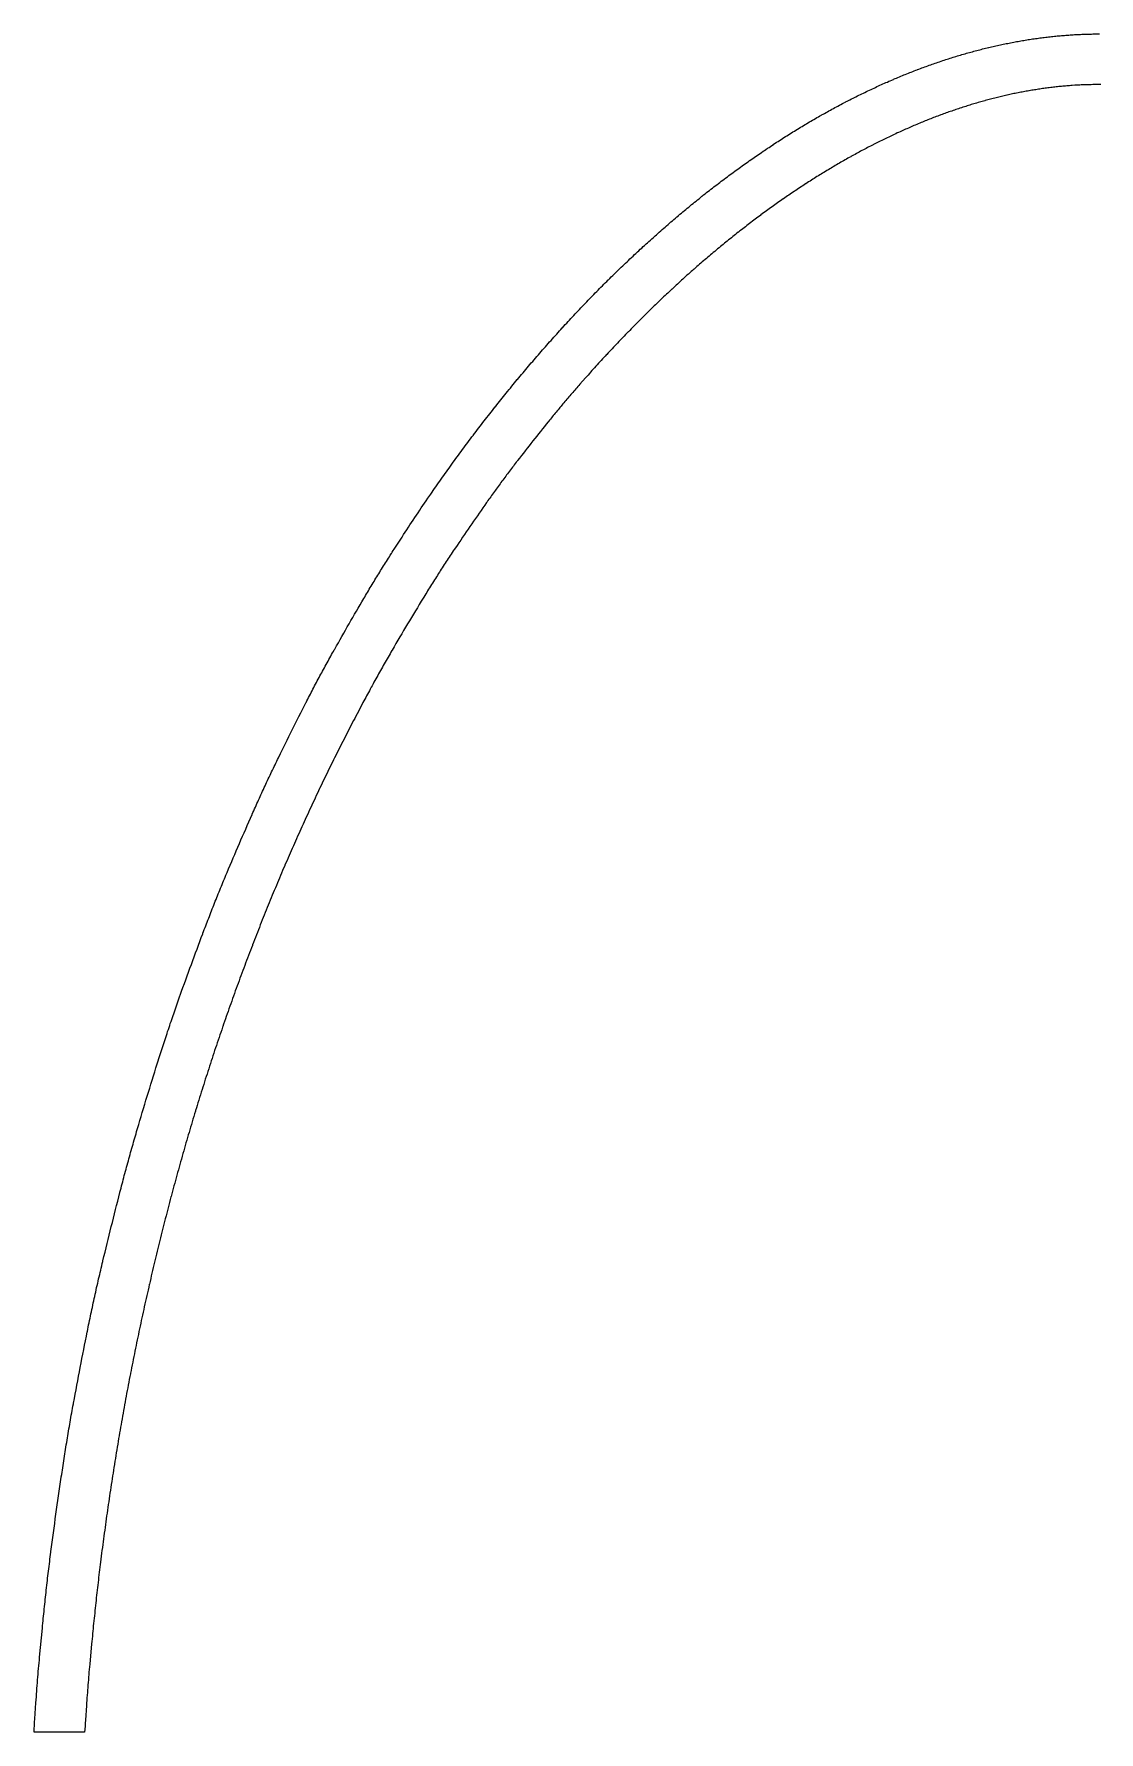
# Model space of a CAD drawing. Extents: x -7325 to -371, y -3238 to 133.
# Drawn here: x -3002.5 to -2847, y -303.9 to -55.8 of the extents above; entities that cross this region are included whole.
import ezdxf

# ---------------------------------------------------------------- set-up
doc = ezdxf.new("R2010")
doc.units = 0
doc.header["$MEASUREMENT"] = 0
doc.layers.add('NAILERS', color=7, linetype='CONTINUOUS')

msp = doc.modelspace()

# ---------------------------------------------------------------- linework, layer by layer
at = {"layer": 'NAILERS'}
msp.add_lwpolyline([(-2846.67, -63.18), (-2846.96, -63.18), (-2847.25, -63.18), (-2847.54, -63.18), (-2847.84, -63.18), (-2848.13, -63.19), (-2848.28, -63.19), (-2848.42, -63.19), (-2848.57, -63.19), (-2848.71, -63.2), (-2848.86, -63.2), (-2849.01, -63.21), (-2849.15, -63.21), (-2849.3, -63.22), (-2849.44, -63.22), (-2849.59, -63.23), (-2849.74, -63.24), (-2849.88, -63.25), (-2850.03, -63.26), (-2850.17, -63.26), (-2850.32, -63.27), (-2850.47, -63.28), (-2850.87, -63.31), (-2851.06, -63.32), (-2851.26, -63.34), (-2851.46, -63.35), (-2851.65, -63.37), (-2851.85, -63.39), (-2852.04, -63.4), (-2852.24, -63.42), (-2852.44, -63.44), (-2852.63, -63.46), (-2852.83, -63.48), (-2853.02, -63.5), (-2853.22, -63.52), (-2853.41, -63.54), (-2853.61, -63.56), (-2853.8, -63.59), (-2854, -63.61), (-2854.02, -63.61), (-2854.22, -63.64), (-2854.42, -63.66), (-2854.61, -63.69), (-2854.81, -63.71), (-2855.01, -63.74), (-2855.21, -63.77), (-2855.4, -63.8), (-2855.6, -63.83), (-2855.8, -63.86), (-2855.99, -63.89), (-2856.19, -63.92), (-2856.39, -63.95), (-2856.58, -63.98), (-2856.78, -64.01), (-2856.98, -64.05), (-2857.17, -64.08), (-2857.2, -64.08), (-2857.4, -64.12), (-2857.6, -64.15), (-2857.8, -64.19), (-2858, -64.23), (-2858.19, -64.27), (-2858.39, -64.3), (-2858.59, -64.34), (-2858.79, -64.38), (-2858.99, -64.42), (-2859.19, -64.46), (-2859.38, -64.5), (-2859.58, -64.54), (-2859.78, -64.59), (-2859.98, -64.63), (-2860.18, -64.67), (-2860.37, -64.72), (-2860.4, -64.72), (-2860.6, -64.77), (-2860.8, -64.81), (-2861, -64.86), (-2861.2, -64.91), (-2861.4, -64.96), (-2861.6, -65), (-2861.8, -65.05), (-2862, -65.1), (-2862.2, -65.15), (-2862.4, -65.2), (-2862.6, -65.25), (-2862.8, -65.31), (-2863, -65.36), (-2863.2, -65.41), (-2863.4, -65.47), (-2863.59, -65.52), (-2863.62, -65.53), (-2863.82, -65.58), (-2864.03, -65.64), (-2864.23, -65.7), (-2864.43, -65.75), (-2864.63, -65.81), (-2864.83, -65.87), (-2865.03, -65.93), (-2865.23, -65.99), (-2865.43, -66.05), (-2865.63, -66.11), (-2865.83, -66.17), (-2866.03, -66.23), (-2866.23, -66.3), (-2866.43, -66.36), (-2866.63, -66.42), (-2866.83, -66.49), (-2866.86, -66.5), (-2867.06, -66.56), (-2867.27, -66.63), (-2867.47, -66.7), (-2867.67, -66.76), (-2867.87, -66.83), (-2868.08, -66.9), (-2868.28, -66.97), (-2868.48, -67.04), (-2868.68, -67.11), (-2868.88, -67.18), (-2869.08, -67.25), (-2869.28, -67.32), (-2869.49, -67.39), (-2869.69, -67.47), (-2869.89, -67.54), (-2870.09, -67.61), (-2870.12, -67.63), (-2870.32, -67.7), (-2870.52, -67.78), (-2870.73, -67.85), (-2870.93, -67.93), (-2871.13, -68.01), (-2871.34, -68.09), (-2871.54, -68.17), (-2871.74, -68.25), (-2871.94, -68.33), (-2872.15, -68.41), (-2872.35, -68.49), (-2872.55, -68.57), (-2872.75, -68.65), (-2872.95, -68.73), (-2873.15, -68.82), (-2873.35, -68.9), (-2873.38, -68.91), (-2873.59, -69), (-2873.79, -69.09), (-2874, -69.17), (-2874.2, -69.26), (-2874.4, -69.35), (-2874.61, -69.44), (-2874.81, -69.53), (-2875.01, -69.62), (-2875.22, -69.7), (-2875.42, -69.8), (-2875.62, -69.89), (-2875.82, -69.98), (-2876.02, -70.07), (-2876.23, -70.16), (-2876.43, -70.25), (-2876.63, -70.35), (-2876.66, -70.36), (-2876.87, -70.46), (-2877.07, -70.55), (-2877.27, -70.65), (-2877.48, -70.75), (-2877.68, -70.84), (-2877.89, -70.94), (-2878.09, -71.04), (-2878.29, -71.14), (-2878.5, -71.24), (-2878.7, -71.34), (-2878.9, -71.44), (-2879.1, -71.54), (-2879.31, -71.64), (-2879.51, -71.74), (-2879.71, -71.85), (-2879.91, -71.95), (-2879.94, -71.96), (-2880.15, -72.07), (-2880.35, -72.18), (-2880.56, -72.28), (-2880.76, -72.39), (-2880.97, -72.5), (-2881.17, -72.6), (-2881.38, -72.71), (-2881.58, -72.82), (-2881.78, -72.93), (-2881.99, -73.04), (-2882.19, -73.15), (-2882.39, -73.26), (-2882.59, -73.37), (-2882.8, -73.48), (-2883, -73.59), (-2883.2, -73.7), (-2883.23, -73.72), (-2883.44, -73.84), (-2883.64, -73.95), (-2883.85, -74.07), (-2884.05, -74.18), (-2884.26, -74.3), (-2884.46, -74.42), (-2884.66, -74.53), (-2884.87, -74.65), (-2885.07, -74.77), (-2885.28, -74.89), (-2885.48, -75.01), (-2885.68, -75.13), (-2885.88, -75.25), (-2886.09, -75.37), (-2886.29, -75.49), (-2886.49, -75.61), (-2886.52, -75.63), (-2886.73, -75.75), (-2886.93, -75.88), (-2887.14, -76), (-2887.34, -76.13), (-2887.55, -76.25), (-2887.75, -76.38), (-2887.95, -76.51), (-2888.16, -76.63), (-2888.36, -76.76), (-2888.56, -76.89), (-2888.77, -77.02), (-2888.97, -77.15), (-2889.17, -77.28), (-2889.37, -77.41), (-2889.58, -77.54), (-2889.78, -77.67), (-2889.81, -77.69), (-2890.01, -77.82), (-2890.22, -77.96), (-2890.42, -78.09), (-2890.63, -78.22), (-2890.83, -78.36), (-2891.04, -78.49), (-2891.24, -78.63), (-2891.44, -78.77), (-2891.65, -78.9), (-2891.85, -79.04), (-2892.05, -79.18), (-2892.25, -79.32), (-2892.46, -79.45), (-2892.66, -79.59), (-2892.86, -79.73), (-2893.06, -79.87), (-2893.09, -79.89), (-2893.3, -80.04), (-2893.5, -80.18), (-2893.71, -80.32), (-2893.91, -80.47), (-2894.11, -80.61), (-2894.32, -80.76), (-2894.52, -80.9), (-2894.72, -81.05), (-2894.93, -81.19), (-2895.13, -81.34), (-2895.33, -81.48), (-2895.53, -81.63), (-2895.73, -81.78), (-2895.94, -81.93), (-2896.14, -82.07), (-2896.34, -82.22), (-2896.37, -82.25), (-2896.57, -82.4), (-2896.78, -82.55), (-2896.98, -82.7), (-2897.18, -82.85), (-2897.39, -83.01), (-2897.59, -83.16), (-2897.79, -83.32), (-2898, -83.47), (-2898.2, -83.62), (-2898.4, -83.78), (-2898.6, -83.94), (-2898.8, -84.09), (-2899, -84.25), (-2899.2, -84.4), (-2899.4, -84.56), (-2899.6, -84.72), (-2899.64, -84.74), (-2899.84, -84.9), (-2900.04, -85.06), (-2900.25, -85.22), (-2900.45, -85.39), (-2900.65, -85.55), (-2900.85, -85.71), (-2901.06, -85.87), (-2901.26, -86.04), (-2901.46, -86.2), (-2901.66, -86.36), (-2901.86, -86.53), (-2902.06, -86.69), (-2902.26, -86.86), (-2902.46, -87.02), (-2902.66, -87.19), (-2902.86, -87.35), (-2902.89, -87.38), (-2903.09, -87.55), (-2903.3, -87.72), (-2903.5, -87.89), (-2903.7, -88.06), (-2903.9, -88.23), (-2904.1, -88.4), (-2904.3, -88.57), (-2904.5, -88.75), (-2904.71, -88.92), (-2904.91, -89.09), (-2905.11, -89.26), (-2905.3, -89.44), (-2905.5, -89.61), (-2905.7, -89.78), (-2905.9, -89.96), (-2906.1, -90.13), (-2906.13, -90.16), (-2906.33, -90.34), (-2906.53, -90.51), (-2906.73, -90.69), (-2906.93, -90.87), (-2907.14, -91.05), (-2907.34, -91.23), (-2907.54, -91.41), (-2907.74, -91.59), (-2907.93, -91.77), (-2908.13, -91.95), (-2908.33, -92.14), (-2908.53, -92.32), (-2908.73, -92.5), (-2908.93, -92.68), (-2909.13, -92.87), (-2909.32, -93.05), (-2909.35, -93.07), (-2909.55, -93.26), (-2909.75, -93.45), (-2909.95, -93.64), (-2910.15, -93.82), (-2910.35, -94.01), (-2910.55, -94.2), (-2910.75, -94.39), (-2910.95, -94.58), (-2911.15, -94.77), (-2911.34, -94.96), (-2911.54, -95.15), (-2911.74, -95.34), (-2911.93, -95.53), (-2912.13, -95.72), (-2912.33, -95.91), (-2912.52, -96.1), (-2912.55, -96.13), (-2912.75, -96.32), (-2912.95, -96.52), (-2913.15, -96.71), (-2913.35, -96.91), (-2913.54, -97.11), (-2913.74, -97.3), (-2913.94, -97.5), (-2914.14, -97.7), (-2914.33, -97.89), (-2914.53, -98.09), (-2914.73, -98.29), (-2914.92, -98.49), (-2915.12, -98.69), (-2915.31, -98.89), (-2915.51, -99.09), (-2915.7, -99.29), (-2915.73, -99.31), (-2915.93, -99.52), (-2916.12, -99.72), (-2916.32, -99.93), (-2916.52, -100.13), (-2916.71, -100.33), (-2916.91, -100.54), (-2917.11, -100.74), (-2917.3, -100.95), (-2917.5, -101.16), (-2917.69, -101.36), (-2917.89, -101.57), (-2918.08, -101.78), (-2918.27, -101.98), (-2918.47, -102.19), (-2918.66, -102.4), (-2918.85, -102.61), (-2918.88, -102.63), (-2919.08, -102.85), (-2919.27, -103.06), (-2919.47, -103.27), (-2919.66, -103.48), (-2919.86, -103.69), (-2920.05, -103.91), (-2920.25, -104.12), (-2920.44, -104.33), (-2920.63, -104.55), (-2920.83, -104.76), (-2921.02, -104.98), (-2921.21, -105.19), (-2921.4, -105.41), (-2921.59, -105.62), (-2921.79, -105.84), (-2921.98, -106.05), (-2922.8, -106.98), (-2922.94, -107.15), (-2923.09, -107.32), (-2923.24, -107.48), (-2923.38, -107.65), (-2923.53, -107.82), (-2923.67, -107.98), (-2923.82, -108.15), (-2923.96, -108.32), (-2924.11, -108.49), (-2924.25, -108.65), (-2924.4, -108.82), (-2924.54, -108.99), (-2924.69, -109.16), (-2924.83, -109.33), (-2924.97, -109.5), (-2925.12, -109.67), (-2925.26, -109.84), (-2925.4, -110.01), (-2925.54, -110.18), (-2925.69, -110.35), (-2925.83, -110.52), (-2925.97, -110.69), (-2926.11, -110.86), (-2926.25, -111.03), (-2926.39, -111.2), (-2926.53, -111.37), (-2926.67, -111.54), (-2926.81, -111.71), (-2926.95, -111.88), (-2927.09, -112.06), (-2927.23, -112.23), (-2927.37, -112.4), (-2927.41, -112.44), (-2927.69, -112.8), (-2927.97, -113.15), (-2928.25, -113.5), (-2928.53, -113.85), (-2928.81, -114.2), (-2929.09, -114.56), (-2929.37, -114.91), (-2929.65, -115.26), (-2929.93, -115.62), (-2930.21, -115.97), (-2930.49, -116.32), (-2930.76, -116.68), (-2931.04, -117.03), (-2931.32, -117.39), (-2931.59, -117.75), (-2931.87, -118.1), (-2931.93, -118.19), (-2932.08, -118.37), (-2932.22, -118.56), (-2932.36, -118.74), (-2932.5, -118.93), (-2932.64, -119.11), (-2932.78, -119.3), (-2932.92, -119.48), (-2933.06, -119.67), (-2933.2, -119.85), (-2933.34, -120.04), (-2933.48, -120.22), (-2933.62, -120.41), (-2933.75, -120.59), (-2933.89, -120.78), (-2934.03, -120.97), (-2934.17, -121.15), (-2934.31, -121.34), (-2934.44, -121.53), (-2934.58, -121.71), (-2934.72, -121.9), (-2934.85, -122.09), (-2934.99, -122.28), (-2935.13, -122.46), (-2935.26, -122.65), (-2935.4, -122.84), (-2935.53, -123.03), (-2935.67, -123.22), (-2935.8, -123.41), (-2935.94, -123.6), (-2936.07, -123.78), (-2936.21, -123.97), (-2936.34, -124.16), (-2936.4, -124.24), (-2936.67, -124.63), (-2936.94, -125.02), (-2937.22, -125.41), (-2937.49, -125.8), (-2937.76, -126.19), (-2938.03, -126.59), (-2938.3, -126.98), (-2938.58, -127.37), (-2938.85, -127.76), (-2939.12, -128.15), (-2939.38, -128.55), (-2939.65, -128.94), (-2939.92, -129.33), (-2940.19, -129.73), (-2940.45, -130.12), (-2940.72, -130.52), (-2940.97, -130.89), (-2941.12, -131.11), (-2941.27, -131.33), (-2941.42, -131.55), (-2941.56, -131.78), (-2941.71, -132), (-2941.86, -132.22), (-2942.01, -132.44), (-2942.15, -132.66), (-2942.3, -132.89), (-2942.44, -133.11), (-2942.59, -133.33), (-2942.73, -133.56), (-2942.88, -133.78), (-2943.02, -134), (-2943.17, -134.23), (-2943.31, -134.45), (-2943.46, -134.67), (-2943.6, -134.9), (-2943.74, -135.12), (-2943.88, -135.35), (-2944.03, -135.57), (-2944.17, -135.8), (-2944.31, -136.02), (-2944.45, -136.25), (-2944.59, -136.47), (-2944.73, -136.7), (-2944.87, -136.93), (-2945.02, -137.15), (-2945.16, -137.38), (-2945.29, -137.61), (-2945.43, -137.83), (-2945.57, -138.06), (-2945.66, -138.21), (-2945.95, -138.68), (-2946.24, -139.15), (-2946.52, -139.62), (-2946.81, -140.1), (-2947.1, -140.57), (-2947.38, -141.05), (-2947.67, -141.52), (-2947.95, -142), (-2948.23, -142.47), (-2948.52, -142.95), (-2948.8, -143.43), (-2949.08, -143.9), (-2949.36, -144.38), (-2949.64, -144.86), (-2949.92, -145.34), (-2950.2, -145.82), (-2950.23, -145.87), (-2950.37, -146.12), (-2950.51, -146.36), (-2950.65, -146.6), (-2950.79, -146.85), (-2950.93, -147.09), (-2951.07, -147.34), (-2951.21, -147.58), (-2951.35, -147.82), (-2951.49, -148.07), (-2951.63, -148.31), (-2951.77, -148.56), (-2951.9, -148.8), (-2952.04, -149.05), (-2952.18, -149.29), (-2952.31, -149.54), (-2952.45, -149.79), (-2952.59, -150.03), (-2952.72, -150.28), (-2952.86, -150.52), (-2952.99, -150.77), (-2953.13, -151.02), (-2953.26, -151.26), (-2953.4, -151.51), (-2953.53, -151.76), (-2953.66, -152.01), (-2953.8, -152.25), (-2953.93, -152.5), (-2954.06, -152.75), (-2954.19, -153), (-2954.33, -153.24), (-2954.46, -153.49), (-2954.59, -153.74), (-2955.32, -155.13), (-2955.49, -155.46), (-2955.67, -155.8), (-2955.85, -156.13), (-2956.02, -156.47), (-2956.2, -156.81), (-2956.37, -157.14), (-2956.54, -157.48), (-2956.72, -157.82), (-2956.89, -158.15), (-2957.06, -158.49), (-2957.23, -158.83), (-2957.41, -159.17), (-2957.58, -159.5), (-2957.75, -159.84), (-2957.92, -160.18), (-2958.09, -160.52), (-2958.26, -160.86), (-2958.43, -161.2), (-2958.6, -161.54), (-2958.76, -161.88), (-2958.93, -162.22), (-2959.1, -162.56), (-2959.27, -162.9), (-2959.43, -163.24), (-2959.6, -163.58), (-2959.76, -163.92), (-2959.93, -164.26), (-2960.09, -164.6), (-2960.26, -164.94), (-2960.42, -165.28), (-2960.59, -165.63), (-2960.75, -165.97), (-2960.79, -166.05), (-2960.95, -166.39), (-2961.12, -166.74), (-2961.28, -167.09), (-2961.45, -167.44), (-2961.61, -167.79), (-2961.77, -168.13), (-2961.93, -168.48), (-2962.1, -168.83), (-2962.26, -169.18), (-2962.42, -169.53), (-2962.58, -169.88), (-2962.74, -170.23), (-2962.9, -170.58), (-2963.06, -170.93), (-2963.22, -171.28), (-2963.38, -171.63), (-2963.54, -171.98), (-2963.69, -172.33), (-2963.85, -172.68), (-2964.01, -173.03), (-2964.16, -173.38), (-2964.32, -173.73), (-2964.48, -174.08), (-2964.63, -174.44), (-2964.79, -174.79), (-2964.94, -175.14), (-2965.09, -175.49), (-2965.25, -175.84), (-2965.4, -176.2), (-2965.55, -176.55), (-2965.71, -176.9), (-2965.86, -177.26), (-2965.89, -177.34), (-2966.05, -177.69), (-2966.2, -178.05), (-2966.35, -178.41), (-2966.5, -178.77), (-2966.65, -179.13), (-2966.81, -179.49), (-2966.96, -179.85), (-2967.11, -180.21), (-2967.26, -180.57), (-2967.41, -180.93), (-2967.56, -181.29), (-2967.71, -181.65), (-2967.85, -182.01), (-2968, -182.37), (-2968.15, -182.73), (-2968.3, -183.09), (-2968.44, -183.45), (-2968.59, -183.81), (-2968.74, -184.17), (-2968.88, -184.54), (-2969.03, -184.9), (-2969.17, -185.26), (-2969.31, -185.62), (-2969.46, -185.98), (-2969.6, -186.35), (-2969.74, -186.71), (-2969.89, -187.07), (-2970.03, -187.44), (-2970.17, -187.8), (-2970.31, -188.16), (-2970.45, -188.53), (-2970.59, -188.89), (-2970.62, -188.97), (-2970.76, -189.34), (-2970.91, -189.71), (-2971.05, -190.08), (-2971.19, -190.45), (-2971.33, -190.82), (-2971.47, -191.18), (-2971.61, -191.55), (-2971.74, -191.92), (-2971.88, -192.29), (-2972.02, -192.66), (-2972.16, -193.04), (-2972.3, -193.41), (-2972.43, -193.78), (-2972.57, -194.15), (-2972.7, -194.52), (-2972.84, -194.89), (-2972.97, -195.26), (-2973.11, -195.63), (-2973.24, -196), (-2973.38, -196.38), (-2973.51, -196.75), (-2973.64, -197.12), (-2973.77, -197.49), (-2973.91, -197.87), (-2974.04, -198.24), (-2974.17, -198.61), (-2974.3, -198.98), (-2974.43, -199.36), (-2974.56, -199.73), (-2974.69, -200.1), (-2974.82, -200.48), (-2974.95, -200.85), (-2974.97, -200.93), (-2975.1, -201.31), (-2975.23, -201.69), (-2975.36, -202.06), (-2975.49, -202.44), (-2975.62, -202.82), (-2975.75, -203.2), (-2975.87, -203.58), (-2976, -203.96), (-2976.13, -204.34), (-2976.25, -204.72), (-2976.38, -205.1), (-2976.5, -205.48), (-2976.63, -205.86), (-2976.75, -206.24), (-2976.87, -206.62), (-2977, -207), (-2977.12, -207.38), (-2977.24, -207.77), (-2977.37, -208.15), (-2977.49, -208.53), (-2977.61, -208.91), (-2977.73, -209.29), (-2977.85, -209.67), (-2977.97, -210.05), (-2978.09, -210.44), (-2978.21, -210.82), (-2978.33, -211.2), (-2978.44, -211.58), (-2978.56, -211.97), (-2978.68, -212.35), (-2978.8, -212.73), (-2978.91, -213.11), (-2978.94, -213.19), (-2979.05, -213.58), (-2979.17, -213.97), (-2979.29, -214.35), (-2979.4, -214.74), (-2979.52, -215.13), (-2979.64, -215.52), (-2979.75, -215.91), (-2979.86, -216.3), (-2979.98, -216.68), (-2980.09, -217.07), (-2980.21, -217.46), (-2980.32, -217.85), (-2980.43, -218.24), (-2980.54, -218.63), (-2980.65, -219.02), (-2980.77, -219.41), (-2980.88, -219.8), (-2980.99, -220.19), (-2981.1, -220.58), (-2981.21, -220.97), (-2981.31, -221.36), (-2981.42, -221.75), (-2981.53, -222.14), (-2981.64, -222.53), (-2981.75, -222.92), (-2981.85, -223.31), (-2981.96, -223.7), (-2982.07, -224.09), (-2982.17, -224.49), (-2982.28, -224.88), (-2982.38, -225.27), (-2982.49, -225.66), (-2982.51, -225.73), (-2982.61, -226.13), (-2982.71, -226.53), (-2982.82, -226.92), (-2982.92, -227.32), (-2983.03, -227.72), (-2983.13, -228.11), (-2983.23, -228.51), (-2983.33, -228.91), (-2983.44, -229.3), (-2983.54, -229.7), (-2983.64, -230.1), (-2983.74, -230.49), (-2983.84, -230.89), (-2983.94, -231.29), (-2984.04, -231.69), (-2984.14, -232.09), (-2984.23, -232.48), (-2984.33, -232.88), (-2984.43, -233.28), (-2984.53, -233.68), (-2984.62, -234.08), (-2984.72, -234.48), (-2984.81, -234.87), (-2984.91, -235.27), (-2985, -235.67), (-2985.1, -236.07), (-2985.19, -236.47), (-2985.29, -236.87), (-2985.38, -237.27), (-2985.47, -237.67), (-2985.56, -238.07), (-2985.66, -238.47), (-2985.67, -238.54), (-2985.76, -238.94), (-2985.86, -239.34), (-2985.95, -239.75), (-2986.04, -240.15), (-2986.13, -240.56), (-2986.22, -240.96), (-2986.31, -241.37), (-2986.4, -241.77), (-2986.49, -242.18), (-2986.58, -242.58), (-2986.67, -242.99), (-2986.75, -243.39), (-2986.84, -243.8), (-2986.93, -244.2), (-2987.01, -244.61), (-2987.1, -245.01), (-2987.18, -245.42), (-2987.27, -245.82), (-2987.35, -246.23), (-2987.44, -246.63), (-2987.52, -247.04), (-2987.61, -247.45), (-2987.69, -247.85), (-2987.77, -248.26), (-2987.85, -248.66), (-2987.94, -249.07), (-2988.02, -249.48), (-2988.1, -249.88), (-2988.18, -250.29), (-2988.26, -250.7), (-2988.34, -251.1), (-2988.42, -251.51), (-2988.43, -251.58), (-2988.51, -251.99), (-2988.59, -252.4), (-2988.67, -252.81), (-2988.75, -253.22), (-2988.82, -253.63), (-2988.9, -254.04), (-2988.98, -254.46), (-2989.05, -254.87), (-2989.13, -255.28), (-2989.21, -255.69), (-2989.28, -256.1), (-2989.36, -256.52), (-2989.43, -256.93), (-2989.5, -257.34), (-2989.58, -257.75), (-2989.65, -258.16), (-2989.72, -258.58), (-2989.8, -258.99), (-2989.87, -259.4), (-2989.94, -259.81), (-2990.01, -260.23), (-2990.08, -260.64), (-2990.15, -261.05), (-2990.22, -261.46), (-2990.29, -261.88), (-2990.36, -262.29), (-2990.43, -262.7), (-2990.49, -263.12), (-2990.56, -263.53), (-2990.63, -263.94), (-2990.7, -264.36), (-2990.76, -264.77), (-2990.77, -264.83), (-2990.84, -265.25), (-2990.9, -265.67), (-2990.97, -266.09), (-2991.04, -266.5), (-2991.1, -266.92), (-2991.16, -267.34), (-2991.23, -267.76), (-2991.29, -268.18), (-2991.35, -268.59), (-2991.42, -269.01), (-2991.48, -269.43), (-2991.54, -269.85), (-2991.6, -270.27), (-2991.66, -270.69), (-2991.72, -271.1), (-2991.78, -271.52), (-2991.84, -271.94), (-2991.9, -272.36), (-2991.96, -272.78), (-2992.02, -273.2), (-2992.08, -273.62), (-2992.13, -274.03), (-2992.19, -274.45), (-2992.25, -274.87), (-2992.3, -275.29), (-2992.36, -275.71), (-2992.41, -276.13), (-2992.47, -276.55), (-2992.52, -276.97), (-2992.58, -277.39), (-2992.63, -277.81), (-2992.68, -278.23), (-2992.79, -279.09), (-2992.84, -279.46), (-2992.88, -279.84), (-2992.93, -280.21), (-2992.98, -280.58), (-2993.02, -280.96), (-2993.07, -281.33), (-2993.11, -281.7), (-2993.16, -282.08), (-2993.2, -282.45), (-2993.24, -282.82), (-2993.29, -283.2), (-2993.33, -283.57), (-2993.37, -283.94), (-2993.41, -284.32), (-2993.45, -284.69), (-2993.49, -285.06), (-2993.53, -285.44), (-2993.58, -285.81), (-2993.62, -286.19), (-2993.65, -286.56), (-2993.69, -286.93), (-2993.73, -287.31), (-2993.77, -287.68), (-2993.81, -288.06), (-2993.85, -288.43), (-2993.88, -288.8), (-2993.92, -289.18), (-2993.96, -289.55), (-2993.99, -289.93), (-2994.03, -290.3), (-2994.06, -290.68), (-2994.1, -291.05), (-2994.38, -294.03), (-2994.41, -294.41), (-2994.44, -294.78), (-2994.48, -295.16), (-2994.51, -295.54), (-2994.54, -295.91), (-2994.57, -296.29), (-2994.61, -296.67), (-2994.64, -297.04), (-2994.67, -297.42), (-2994.7, -297.79), (-2994.72, -298.17), (-2994.75, -298.55), (-2994.78, -298.92), (-2994.81, -299.3), (-2994.83, -299.68), (-2994.86, -300.05), (-2995.01, -302.21), (-2995.04, -302.64), (-2995.06, -303.07), (-2995.09, -303.5), (-2995.12, -303.93), (-3002.51, -303.93), (-3002.48, -303.45), (-3002.45, -302.98), (-3002.42, -302.5), (-3002.39, -302.02), (-3002.23, -299.65), (-3002.2, -299.23), (-3002.17, -298.81), (-3002.14, -298.4), (-3002.11, -297.98), (-3002.08, -297.57), (-3002.05, -297.15), (-3002.01, -296.73), (-3001.98, -296.32), (-3001.95, -295.9), (-3001.91, -295.49), (-3001.88, -295.07), (-3001.84, -294.66), (-3001.8, -294.24), (-3001.77, -293.83), (-3001.73, -293.41), (-3001.69, -293), (-3001.29, -288.74), (-3001.25, -288.39), (-3001.22, -288.04), (-3001.19, -287.69), (-3001.15, -287.35), (-3001.12, -287), (-3001.08, -286.65), (-3001.05, -286.31), (-3001.01, -285.96), (-3000.98, -285.61), (-3000.94, -285.26), (-3000.9, -284.92), (-3000.87, -284.57), (-3000.83, -284.22), (-3000.79, -283.88), (-3000.75, -283.53), (-3000.72, -283.18), (-3000.68, -282.84), (-3000.64, -282.49), (-3000.6, -282.14), (-3000.56, -281.8), (-3000.52, -281.45), (-3000.48, -281.1), (-3000.43, -280.76), (-3000.39, -280.41), (-3000.35, -280.06), (-3000.31, -279.72), (-3000.27, -279.37), (-3000.22, -279.03), (-3000.18, -278.68), (-3000.14, -278.33), (-3000.09, -277.99), (-3000.05, -277.64), (-3000.03, -277.53), (-2999.94, -276.85), (-2999.85, -276.17), (-2999.76, -275.49), (-2999.67, -274.82), (-2999.58, -274.14), (-2999.49, -273.46), (-2999.4, -272.79), (-2999.3, -272.11), (-2999.21, -271.43), (-2999.12, -270.75), (-2999.02, -270.08), (-2998.92, -269.4), (-2998.83, -268.72), (-2998.73, -268.05), (-2998.63, -267.37), (-2998.53, -266.7), (-2998.52, -266.64), (-2998.47, -266.3), (-2998.42, -265.97), (-2998.37, -265.64), (-2998.32, -265.3), (-2998.27, -264.97), (-2998.22, -264.63), (-2998.17, -264.3), (-2998.12, -263.96), (-2998.06, -263.63), (-2998.01, -263.3), (-2997.96, -262.96), (-2997.9, -262.63), (-2997.85, -262.29), (-2997.8, -261.96), (-2997.74, -261.63), (-2997.69, -261.29), (-2997.63, -260.96), (-2997.58, -260.63), (-2997.52, -260.29), (-2997.46, -259.96), (-2997.41, -259.63), (-2997.35, -259.29), (-2997.29, -258.96), (-2997.23, -258.63), (-2997.18, -258.29), (-2997.12, -257.96), (-2997.06, -257.63), (-2997, -257.3), (-2996.94, -256.96), (-2996.88, -256.63), (-2996.82, -256.3), (-2996.76, -255.96), (-2996.74, -255.85), (-2996.62, -255.2), (-2996.5, -254.55), (-2996.37, -253.9), (-2996.25, -253.25), (-2996.13, -252.6), (-2996.01, -251.95), (-2995.88, -251.3), (-2995.76, -250.65), (-2995.63, -250), (-2995.51, -249.35), (-2995.38, -248.7), (-2995.25, -248.05), (-2995.12, -247.4), (-2994.99, -246.75), (-2994.86, -246.1), (-2994.73, -245.45), (-2994.72, -245.4), (-2994.66, -245.07), (-2994.59, -244.75), (-2994.53, -244.43), (-2994.46, -244.11), (-2994.39, -243.79), (-2994.33, -243.47), (-2994.26, -243.15), (-2994.19, -242.83), (-2994.12, -242.51), (-2994.06, -242.19), (-2993.99, -241.87), (-2993.92, -241.55), (-2993.85, -241.23), (-2993.78, -240.91), (-2993.71, -240.59), (-2993.64, -240.27), (-2993.57, -239.95), (-2993.5, -239.63), (-2993.43, -239.31), (-2993.36, -238.99), (-2993.28, -238.67), (-2993.21, -238.35), (-2993.14, -238.03), (-2993.07, -237.71), (-2992.99, -237.39), (-2992.92, -237.08), (-2992.84, -236.76), (-2992.77, -236.44), (-2992.69, -236.12), (-2992.62, -235.8), (-2992.54, -235.48), (-2992.47, -235.16), (-2992.44, -235.05), (-2992.29, -234.43), (-2992.14, -233.81), (-2991.99, -233.18), (-2991.84, -232.56), (-2991.69, -231.94), (-2991.54, -231.32), (-2991.38, -230.69), (-2991.23, -230.07), (-2991.07, -229.45), (-2990.92, -228.83), (-2990.76, -228.21), (-2990.61, -227.59), (-2990.45, -226.97), (-2990.29, -226.34), (-2990.13, -225.72), (-2989.97, -225.1), (-2989.96, -225.05), (-2989.88, -224.74), (-2989.8, -224.43), (-2989.72, -224.13), (-2989.64, -223.82), (-2989.56, -223.52), (-2989.48, -223.21), (-2989.4, -222.9), (-2989.32, -222.6), (-2989.23, -222.29), (-2989.15, -221.98), (-2989.07, -221.68), (-2988.99, -221.37), (-2988.9, -221.07), (-2988.82, -220.76), (-2988.73, -220.46), (-2988.65, -220.15), (-2988.57, -219.85), (-2988.48, -219.54), (-2988.4, -219.24), (-2988.31, -218.93), (-2988.22, -218.63), (-2988.14, -218.32), (-2988.05, -218.02), (-2987.96, -217.71), (-2987.88, -217.41), (-2987.79, -217.1), (-2987.7, -216.8), (-2987.61, -216.5), (-2987.52, -216.19), (-2987.43, -215.89), (-2987.35, -215.58), (-2987.26, -215.28), (-2987.22, -215.17), (-2987.05, -214.58), (-2986.87, -213.98), (-2986.69, -213.39), (-2986.51, -212.8), (-2986.34, -212.2), (-2986.16, -211.61), (-2985.98, -211.02), (-2985.8, -210.43), (-2985.61, -209.83), (-2985.43, -209.24), (-2985.25, -208.65), (-2985.07, -208.06), (-2984.88, -207.47), (-2984.7, -206.88), (-2984.51, -206.28), (-2984.33, -205.69), (-2984.31, -205.64), (-2984.22, -205.35), (-2984.12, -205.06), (-2984.03, -204.76), (-2983.94, -204.47), (-2983.84, -204.18), (-2983.75, -203.89), (-2983.66, -203.6), (-2983.56, -203.31), (-2983.47, -203.02), (-2983.37, -202.73), (-2983.27, -202.44), (-2983.18, -202.14), (-2983.08, -201.85), (-2982.99, -201.56), (-2982.89, -201.27), (-2982.79, -200.98), (-2982.69, -200.69), (-2982.6, -200.4), (-2982.5, -200.11), (-2982.4, -199.82), (-2982.3, -199.53), (-2982.2, -199.24), (-2982.1, -198.96), (-2982, -198.67), (-2981.9, -198.38), (-2981.8, -198.09), (-2981.7, -197.8), (-2981.6, -197.51), (-2981.5, -197.22), (-2981.4, -196.93), (-2981.29, -196.64), (-2981.19, -196.36), (-2981.15, -196.25), (-2980.95, -195.68), (-2980.75, -195.12), (-2980.55, -194.56), (-2980.35, -194), (-2980.14, -193.43), (-2979.94, -192.87), (-2979.73, -192.31), (-2979.53, -191.75), (-2979.32, -191.19), (-2979.12, -190.63), (-2978.91, -190.07), (-2978.7, -189.51), (-2978.49, -188.95), (-2978.28, -188.39), (-2978.08, -187.83), (-2977.86, -187.27), (-2977.84, -187.21), (-2977.74, -186.94), (-2977.64, -186.66), (-2977.53, -186.38), (-2977.43, -186.11), (-2977.32, -185.83), (-2977.21, -185.56), (-2977.11, -185.28), (-2977, -185.01), (-2976.9, -184.73), (-2976.79, -184.45), (-2976.68, -184.18), (-2976.57, -183.91), (-2976.47, -183.63), (-2976.36, -183.36), (-2976.25, -183.08), (-2976.14, -182.81), (-2976.03, -182.53), (-2975.92, -182.26), (-2975.81, -181.98), (-2975.7, -181.71), (-2975.59, -181.44), (-2975.48, -181.16), (-2975.37, -180.89), (-2975.26, -180.62), (-2975.14, -180.34), (-2975.03, -180.07), (-2974.92, -179.8), (-2974.81, -179.52), (-2974.69, -179.25), (-2974.58, -178.98), (-2974.47, -178.71), (-2974.35, -178.43), (-2974.31, -178.33), (-2974.09, -177.8), (-2973.86, -177.26), (-2973.64, -176.73), (-2973.41, -176.2), (-2973.19, -175.67), (-2972.96, -175.14), (-2972.73, -174.61), (-2972.51, -174.09), (-2972.28, -173.56), (-2972.05, -173.03), (-2971.82, -172.5), (-2971.59, -171.97), (-2971.36, -171.44), (-2971.13, -170.92), (-2970.9, -170.39), (-2970.67, -169.86), (-2970.64, -169.81), (-2970.53, -169.55), (-2970.41, -169.29), (-2970.3, -169.03), (-2970.18, -168.77), (-2970.06, -168.51), (-2969.95, -168.25), (-2969.83, -167.99), (-2969.71, -167.73), (-2969.6, -167.47), (-2969.48, -167.21), (-2969.36, -166.96), (-2969.24, -166.7), (-2969.12, -166.44), (-2969.01, -166.18), (-2968.89, -165.92), (-2968.77, -165.66), (-2968.65, -165.41), (-2968.53, -165.15), (-2968.41, -164.89), (-2968.29, -164.63), (-2968.16, -164.38), (-2968.04, -164.12), (-2967.92, -163.86), (-2967.8, -163.61), (-2967.68, -163.35), (-2967.55, -163.09), (-2967.43, -162.84), (-2967.31, -162.58), (-2967.18, -162.32), (-2967.06, -162.07), (-2966.94, -161.81), (-2966.81, -161.56), (-2966.76, -161.45), (-2966.52, -160.95), (-2966.27, -160.46), (-2966.03, -159.96), (-2965.79, -159.46), (-2965.54, -158.96), (-2965.29, -158.47), (-2965.05, -157.97), (-2964.8, -157.48), (-2964.55, -156.98), (-2964.3, -156.49), (-2964.06, -155.99), (-2963.81, -155.5), (-2963.56, -155), (-2963.31, -154.51), (-2963.05, -154.02), (-2962.8, -153.52), (-2962.78, -153.47), (-2962.65, -153.23), (-2962.53, -152.98), (-2962.4, -152.74), (-2962.28, -152.5), (-2962.15, -152.25), (-2962.02, -152.01), (-2961.9, -151.77), (-2961.77, -151.53), (-2961.64, -151.29), (-2961.52, -151.04), (-2961.39, -150.8), (-2961.26, -150.56), (-2961.13, -150.32), (-2961.01, -150.08), (-2960.88, -149.84), (-2960.75, -149.6), (-2960.62, -149.36), (-2960.49, -149.12), (-2960.36, -148.88), (-2960.23, -148.64), (-2960.1, -148.4), (-2959.97, -148.16), (-2959.84, -147.92), (-2959.71, -147.68), (-2959.57, -147.44), (-2959.44, -147.2), (-2959.31, -146.96), (-2959.18, -146.72), (-2959.05, -146.48), (-2958.91, -146.24), (-2958.78, -146), (-2958.65, -145.77), (-2958.59, -145.66), (-2958.33, -145.2), (-2958.06, -144.74), (-2957.8, -144.27), (-2957.54, -143.81), (-2957.28, -143.35), (-2957.01, -142.89), (-2956.75, -142.43), (-2956.49, -141.97), (-2956.22, -141.5), (-2955.96, -141.04), (-2955.69, -140.58), (-2955.42, -140.13), (-2955.16, -139.67), (-2954.89, -139.21), (-2954.62, -138.75), (-2954.35, -138.29), (-2954.21, -138.06), (-2954.08, -137.83), (-2953.94, -137.6), (-2953.81, -137.38), (-2953.67, -137.15), (-2953.54, -136.92), (-2953.4, -136.69), (-2953.26, -136.46), (-2953.13, -136.24), (-2952.99, -136.01), (-2952.85, -135.78), (-2952.71, -135.56), (-2952.57, -135.33), (-2952.44, -135.1), (-2952.3, -134.88), (-2952.16, -134.65), (-2952.02, -134.42), (-2951.88, -134.2), (-2951.74, -133.97), (-2951.6, -133.75), (-2951.46, -133.52), (-2951.32, -133.29), (-2951.18, -133.07), (-2951.03, -132.85), (-2950.89, -132.62), (-2950.75, -132.4), (-2950.61, -132.17), (-2950.47, -131.95), (-2950.32, -131.72), (-2950.18, -131.5), (-2950.04, -131.28), (-2949.89, -131.05), (-2948.76, -129.3), (-2948.53, -128.94), (-2948.3, -128.58), (-2948.07, -128.23), (-2947.83, -127.87), (-2947.6, -127.52), (-2947.37, -127.16), (-2947.13, -126.81), (-2946.9, -126.45), (-2946.66, -126.1), (-2946.42, -125.75), (-2946.18, -125.39), (-2945.95, -125.04), (-2945.71, -124.69), (-2945.47, -124.34), (-2945.23, -123.99), (-2944.99, -123.64), (-2944.57, -123.03), (-2944.38, -122.76), (-2944.19, -122.48), (-2944, -122.21), (-2943.81, -121.94), (-2943.62, -121.66), (-2943.43, -121.39), (-2943.23, -121.12), (-2943.04, -120.84), (-2942.85, -120.57), (-2942.66, -120.3), (-2942.46, -120.03), (-2942.27, -119.75), (-2942.08, -119.48), (-2941.88, -119.21), (-2941.69, -118.94), (-2941.49, -118.67), (-2941.47, -118.64), (-2941.27, -118.37), (-2941.08, -118.1), (-2940.89, -117.84), (-2940.69, -117.57), (-2940.5, -117.31), (-2940.31, -117.04), (-2940.11, -116.78), (-2939.92, -116.51), (-2939.72, -116.25), (-2939.52, -115.98), (-2939.33, -115.72), (-2939.13, -115.46), (-2938.93, -115.19), (-2938.74, -114.93), (-2938.54, -114.67), (-2938.34, -114.41), (-2938.32, -114.37), (-2938.12, -114.11), (-2937.93, -113.86), (-2937.73, -113.6), (-2937.53, -113.34), (-2937.34, -113.09), (-2937.14, -112.83), (-2936.94, -112.57), (-2936.74, -112.32), (-2936.55, -112.06), (-2936.35, -111.81), (-2936.15, -111.55), (-2935.95, -111.3), (-2935.75, -111.04), (-2935.55, -110.79), (-2935.35, -110.53), (-2935.15, -110.28), (-2935.12, -110.25), (-2934.93, -110), (-2934.73, -109.75), (-2934.53, -109.5), (-2934.33, -109.25), (-2934.13, -109), (-2933.93, -108.75), (-2933.73, -108.5), (-2933.53, -108.26), (-2933.33, -108.01), (-2933.13, -107.76), (-2932.93, -107.52), (-2932.73, -107.27), (-2932.53, -107.02), (-2932.32, -106.78), (-2932.12, -106.53), (-2931.92, -106.29), (-2931.89, -106.26), (-2931.69, -106.01), (-2931.49, -105.77), (-2931.29, -105.53), (-2931.09, -105.29), (-2930.89, -105.05), (-2930.69, -104.81), (-2930.48, -104.58), (-2930.28, -104.34), (-2930.08, -104.1), (-2929.88, -103.86), (-2929.67, -103.62), (-2929.47, -103.38), (-2929.26, -103.15), (-2929.06, -102.91), (-2928.85, -102.67), (-2928.65, -102.44), (-2928.62, -102.41), (-2928.42, -102.17), (-2928.22, -101.94), (-2928.01, -101.71), (-2927.81, -101.48), (-2927.61, -101.25), (-2927.4, -101.02), (-2927.2, -100.79), (-2926.99, -100.56), (-2926.79, -100.33), (-2926.58, -100.1), (-2926.38, -99.87), (-2926.17, -99.64), (-2925.97, -99.41), (-2925.76, -99.18), (-2925.55, -98.95), (-2925.35, -98.73), (-2925.32, -98.7), (-2925.11, -98.47), (-2924.91, -98.25), (-2924.7, -98.03), (-2924.5, -97.8), (-2924.29, -97.58), (-2924.09, -97.36), (-2923.88, -97.14), (-2923.67, -96.92), (-2923.47, -96.7), (-2923.26, -96.47), (-2923.05, -96.25), (-2922.84, -96.03), (-2922.64, -95.81), (-2922.43, -95.6), (-2922.22, -95.38), (-2922.01, -95.16), (-2921.98, -95.13), (-2921.78, -94.91), (-2921.57, -94.7), (-2921.36, -94.48), (-2921.16, -94.27), (-2920.95, -94.06), (-2920.74, -93.84), (-2920.53, -93.63), (-2920.32, -93.42), (-2920.12, -93.21), (-2919.91, -93), (-2919.7, -92.78), (-2919.49, -92.57), (-2919.28, -92.36), (-2919.07, -92.15), (-2918.86, -91.94), (-2918.65, -91.73), (-2918.62, -91.7), (-2918.41, -91.5), (-2918.2, -91.29), (-2917.99, -91.09), (-2917.78, -90.88), (-2917.57, -90.68), (-2917.37, -90.47), (-2917.16, -90.27), (-2916.95, -90.07), (-2916.74, -89.87), (-2916.52, -89.66), (-2916.31, -89.46), (-2916.1, -89.26), (-2915.89, -89.06), (-2915.68, -88.86), (-2915.47, -88.65), (-2915.25, -88.45), (-2915.22, -88.43), (-2915.01, -88.23), (-2914.81, -88.03), (-2914.6, -87.84), (-2914.39, -87.64), (-2914.18, -87.45), (-2913.96, -87.25), (-2913.75, -87.06), (-2913.54, -86.86), (-2913.33, -86.67), (-2913.12, -86.47), (-2912.91, -86.28), (-2912.69, -86.09), (-2912.48, -85.9), (-2912.27, -85.7), (-2912.05, -85.51), (-2911.84, -85.32), (-2911.81, -85.29), (-2911.6, -85.11), (-2911.39, -84.92), (-2911.18, -84.73), (-2910.97, -84.55), (-2910.75, -84.36), (-2910.54, -84.17), (-2910.33, -83.99), (-2910.12, -83.8), (-2909.9, -83.62), (-2909.69, -83.44), (-2909.48, -83.25), (-2909.26, -83.07), (-2909.05, -82.88), (-2908.83, -82.7), (-2908.62, -82.52), (-2908.4, -82.34), (-2908.37, -82.31), (-2908.16, -82.13), (-2907.95, -81.95), (-2907.74, -81.78), (-2907.52, -81.6), (-2907.31, -81.42), (-2907.1, -81.25), (-2906.89, -81.07), (-2906.67, -80.9), (-2906.46, -80.72), (-2906.24, -80.54), (-2906.03, -80.37), (-2905.81, -80.2), (-2905.6, -80.02), (-2905.38, -79.85), (-2905.17, -79.68), (-2904.95, -79.5), (-2904.92, -79.48), (-2904.71, -79.31), (-2904.49, -79.14), (-2904.28, -78.97), (-2904.07, -78.8), (-2903.85, -78.64), (-2903.64, -78.47), (-2903.42, -78.3), (-2903.21, -78.14), (-2903, -77.97), (-2902.78, -77.81), (-2902.56, -77.64), (-2902.35, -77.48), (-2902.13, -77.31), (-2901.92, -77.15), (-2901.7, -76.98), (-2901.48, -76.82), (-2901.45, -76.8), (-2901.24, -76.64), (-2901.02, -76.48), (-2900.81, -76.32), (-2900.59, -76.16), (-2900.38, -76), (-2900.17, -75.84), (-2899.95, -75.69), (-2899.73, -75.53), (-2899.52, -75.37), (-2899.3, -75.22), (-2899.09, -75.06), (-2898.87, -74.91), (-2898.65, -74.75), (-2898.44, -74.6), (-2898.22, -74.45), (-2898, -74.29), (-2897.97, -74.27), (-2897.75, -74.12), (-2897.54, -73.97), (-2897.32, -73.82), (-2897.11, -73.67), (-2896.89, -73.52), (-2896.68, -73.37), (-2896.46, -73.23), (-2896.25, -73.08), (-2896.03, -72.93), (-2895.81, -72.79), (-2895.6, -72.64), (-2895.38, -72.49), (-2895.16, -72.35), (-2894.95, -72.2), (-2894.73, -72.06), (-2894.51, -71.92), (-2894.48, -71.9), (-2894.26, -71.75), (-2894.05, -71.61), (-2893.83, -71.47), (-2893.62, -71.34), (-2893.4, -71.2), (-2893.19, -71.06), (-2892.97, -70.92), (-2892.75, -70.78), (-2892.54, -70.65), (-2892.32, -70.51), (-2892.1, -70.37), (-2891.88, -70.24), (-2891.67, -70.1), (-2891.45, -69.97), (-2891.23, -69.83), (-2891.01, -69.7), (-2890.98, -69.68), (-2890.76, -69.55), (-2890.55, -69.42), (-2890.33, -69.29), (-2890.12, -69.16), (-2889.9, -69.03), (-2889.68, -68.9), (-2889.47, -68.77), (-2889.25, -68.64), (-2889.03, -68.52), (-2888.82, -68.39), (-2888.6, -68.26), (-2888.38, -68.14), (-2888.16, -68.01), (-2887.95, -67.89), (-2887.73, -67.76), (-2887.51, -67.64), (-2887.48, -67.62), (-2887.26, -67.5), (-2887.04, -67.38), (-2886.83, -67.26), (-2886.61, -67.14), (-2886.4, -67.02), (-2886.18, -66.9), (-2885.96, -66.78), (-2885.75, -66.66), (-2885.53, -66.54), (-2885.31, -66.43), (-2885.1, -66.31), (-2884.88, -66.2), (-2884.66, -66.08), (-2884.44, -65.96), (-2884.22, -65.85), (-2884, -65.74), (-2883.97, -65.72), (-2883.76, -65.61), (-2883.54, -65.5), (-2883.33, -65.39), (-2883.11, -65.28), (-2882.89, -65.17), (-2882.68, -65.06), (-2882.46, -64.95), (-2882.24, -64.84), (-2882.03, -64.73), (-2881.81, -64.63), (-2881.59, -64.52), (-2881.37, -64.41), (-2881.16, -64.31), (-2880.94, -64.2), (-2880.72, -64.1), (-2880.5, -64), (-2880.47, -63.98), (-2880.25, -63.88), (-2880.04, -63.78), (-2879.82, -63.68), (-2879.61, -63.58), (-2879.39, -63.48), (-2879.18, -63.38), (-2878.96, -63.28), (-2878.74, -63.18), (-2878.53, -63.09), (-2878.31, -62.99), (-2878.09, -62.89), (-2877.87, -62.8), (-2877.66, -62.7), (-2877.44, -62.61), (-2877.22, -62.51), (-2877, -62.42), (-2876.97, -62.4), (-2876.75, -62.31), (-2876.54, -62.22), (-2876.32, -62.13), (-2876.11, -62.04), (-2875.89, -61.95), (-2875.68, -61.86), (-2875.46, -61.77), (-2875.25, -61.69), (-2875.03, -61.6), (-2874.81, -61.51), (-2874.6, -61.43), (-2874.38, -61.34), (-2874.16, -61.26), (-2873.94, -61.17), (-2873.73, -61.09), (-2873.51, -61), (-2873.48, -60.99), (-2873.26, -60.91), (-2873.05, -60.83), (-2872.83, -60.75), (-2872.62, -60.67), (-2872.4, -60.59), (-2872.19, -60.51), (-2871.97, -60.43), (-2871.76, -60.36), (-2871.54, -60.28), (-2871.33, -60.2), (-2871.11, -60.13), (-2870.89, -60.05), (-2870.68, -59.98), (-2870.46, -59.9), (-2870.24, -59.83), (-2870.03, -59.76), (-2870, -59.75), (-2869.78, -59.67), (-2869.57, -59.6), (-2869.35, -59.53), (-2869.14, -59.46), (-2868.93, -59.39), (-2868.71, -59.33), (-2868.5, -59.26), (-2868.28, -59.19), (-2868.07, -59.12), (-2867.85, -59.06), (-2867.63, -58.99), (-2867.42, -58.93), (-2867.2, -58.86), (-2866.99, -58.8), (-2866.77, -58.74), (-2866.55, -58.67), (-2866.53, -58.67), (-2866.31, -58.6), (-2866.1, -58.54), (-2865.89, -58.48), (-2865.67, -58.43), (-2865.46, -58.37), (-2865.25, -58.31), (-2865.03, -58.25), (-2864.82, -58.19), (-2864.6, -58.14), (-2864.39, -58.08), (-2864.17, -58.03), (-2863.96, -57.97), (-2863.74, -57.92), (-2863.53, -57.87), (-2863.31, -57.81), (-2863.1, -57.76), (-2863.07, -57.76), (-2862.86, -57.7), (-2862.65, -57.65), (-2862.43, -57.61), (-2862.22, -57.56), (-2862.01, -57.51), (-2861.8, -57.46), (-2861.58, -57.41), (-2861.37, -57.37), (-2861.16, -57.32), (-2860.94, -57.28), (-2860.73, -57.23), (-2860.52, -57.19), (-2860.3, -57.15), (-2860.09, -57.1), (-2859.87, -57.06), (-2859.66, -57.02), (-2859.63, -57.01), (-2859.42, -56.97), (-2859.21, -56.94), (-2859, -56.9), (-2858.79, -56.86), (-2858.58, -56.82), (-2858.37, -56.78), (-2858.15, -56.75), (-2857.94, -56.71), (-2857.73, -56.68), (-2857.52, -56.64), (-2857.3, -56.61), (-2857.09, -56.58), (-2856.88, -56.54), (-2856.67, -56.51), (-2856.45, -56.48), (-2856.24, -56.45), (-2856.22, -56.45), (-2856.01, -56.42), (-2855.8, -56.39), (-2855.59, -56.36), (-2855.38, -56.33), (-2855.17, -56.31), (-2854.96, -56.28), (-2854.75, -56.25), (-2854.53, -56.23), (-2854.32, -56.2), (-2854.11, -56.18), (-2853.9, -56.16), (-2853.69, -56.14), (-2853.48, -56.11), (-2853.27, -56.09), (-2853.06, -56.07), (-2852.85, -56.05), (-2852.63, -56.03), (-2852.42, -56.02), (-2852.21, -56), (-2852, -55.98), (-2851.79, -55.96), (-2851.58, -55.95), (-2851.36, -55.93), (-2851.15, -55.92), (-2850.94, -55.91), (-2850.73, -55.89), (-2850.52, -55.88), (-2850.3, -55.87), (-2850.09, -55.86), (-2849.88, -55.85), (-2849.67, -55.84), (-2849.46, -55.83), (-2849.26, -55.82), (-2849.03, -55.81), (-2848.79, -55.81), (-2848.56, -55.8), (-2848.32, -55.79), (-2848.08, -55.79), (-2847.85, -55.78), (-2847.61, -55.78), (-2847.38, -55.78), (-2847.14, -55.78), (-2846.9, -55.78)], dxfattribs=at)

doc.saveas('drawing.dxf')
